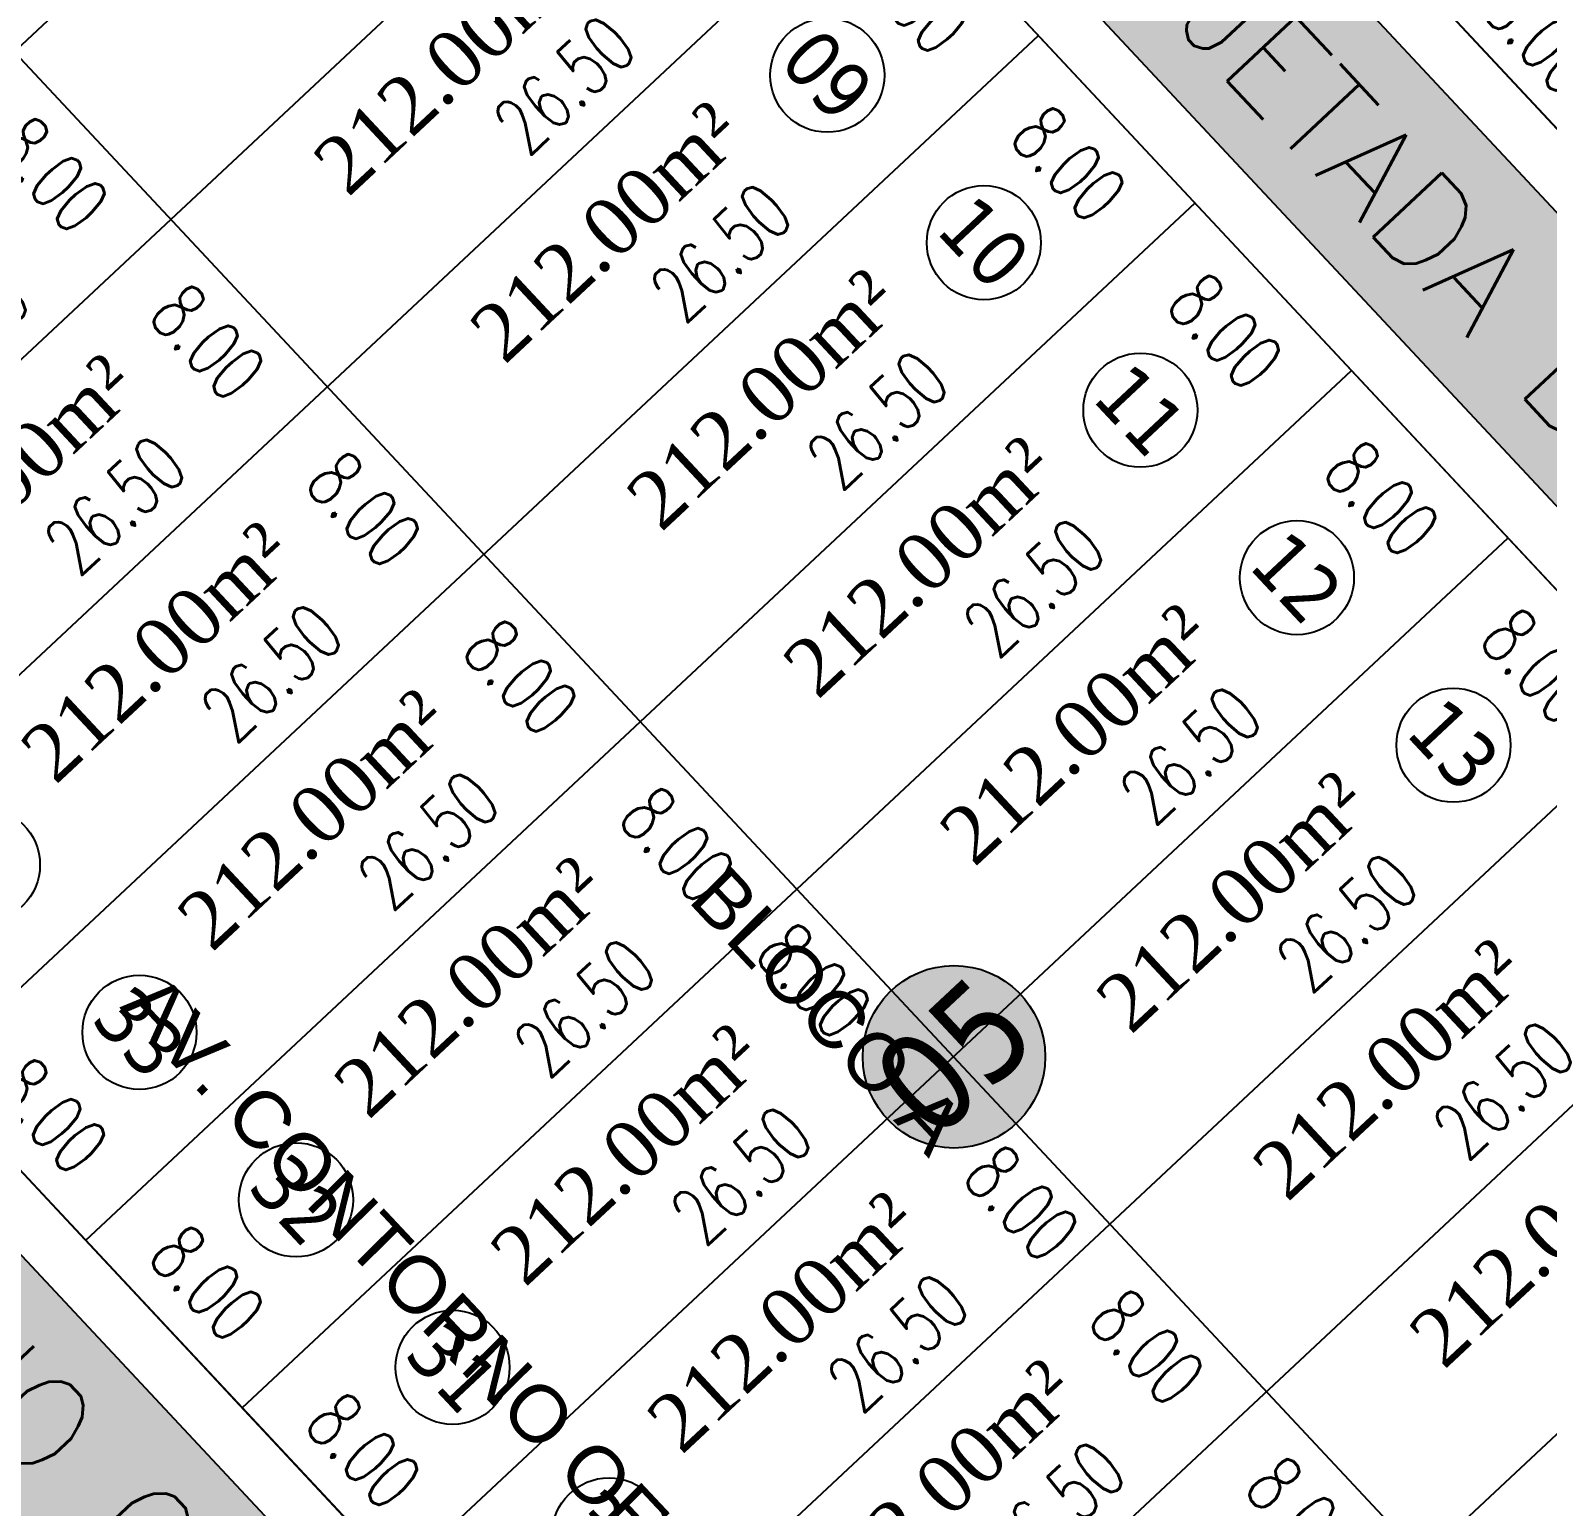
# Model space of a CAD drawing. Header units: metres. Extents: x 437145 to 437701, y 9614495 to 9615043.
# Drawn here: x 437272.8 to 437325.8, y 9614640.9 to 9614692.4 of the extents above; entities that cross this region are included whole.
import ezdxf

# ---------------------------------------------------------------- set-up
doc = ezdxf.new("R2010")
doc.units = ezdxf.units.M
doc.header["$PDMODE"] = 35
doc.header["$PDSIZE"] = 0.1
for name, color, linetype in [('ADUTORA', 90, 'Continuous'), ('Auxiliar', 7, 'Continuous'), ('COTAS', 10, 'Continuous'), ('Layer3', 1, 'Continuous'), ('M_FIO', 32, 'Continuous'), ('ÁREA', 7, 'Continuous')]:
    doc.layers.add(name, color=color, linetype=linetype)
doc.layers.add('Borda da Terraplenagem', color=7, linetype='Continuous', lineweight=13)
doc.styles.add('ARIAL', font='arial.ttf')
doc.styles.add('COTAS', font='romans.shx', dxfattribs={"width": 0.7})
doc.styles.add('symplex', font='simplex.shx', dxfattribs={"bigfont": 'bigfont.shx'})
doc.styles.add('tahoma', font='tahoma.ttf')
doc.styles.add('ÁREA', font='times.ttf', dxfattribs={"height": 2})
doc.dimstyles.new('C-75', dxfattribs={"dimtxt": 2, "dimasz": 0.2, "dimexe": 0, "dimexo": 0, "dimgap": 1, "dimtad": 0, "dimzin": 4, "dimdsep": 46, "dimtxsty": 'COTAS', "dimblk1": 'BOL-COT', "dimblk2": 'BOL-COT', "dimsah": 1, "dimcen": 0.1, "dimse1": 1, "dimse2": 1, "dimsd1": 1, "dimsd2": 1, "dimclrd": 8, "dimclre": 256, "dimaunit": 1, "dimadec": 3, "dimazin": 0, "dimtfac": 0.5, "dimtix": 1, "dimtmove": 0, "dimatfit": 3, "dimldrblk": 'BOL-COT', "dimfxl": 1, "dimtolj": 1, "dimtzin": 0, "dimarcsym": 0})

# ---------------------------------------------------------------- blocks, each defined once
blk = doc.blocks.new('*D118')
at = {"layer": 'Defpoints', "color": 0, "transparency": 16777216}
for p in [(2469.773511958647, 1127.704367693844), (2461.773579072696, 1125.543953392985), (2469.773579069146, 1125.544201931315)]:
    blk.add_point(p, dxfattribs=at)
at = {"layer": 'Layer3', "transparency": 16777216, "insert": (2465.773511960423, 1127.70424342468), "char_height": 2, "attachment_point": 5, "rotation": 0.0017800246711557725, "style": 'COTAS'}
blk.add_mtext('\\A1;8.00', dxfattribs=at)
blk = doc.blocks.new('BOL-COT')
at = {"layer": 'COTAS'}
for p, q in [((0, -2.999999999999971), (0, 3.000000000000028)), ((-1.999999999999943, 8.53e-14), (2, 8.53e-14))]:
    blk.add_line(p, q, dxfattribs=at)
blk.add_circle((0, 0), 0.4, dxfattribs=at)
blk = doc.blocks.new('*D123')
at = {"layer": 'Defpoints', "color": 0, "transparency": 16777216}
for p in [(2435.565070384207, 1101.551838253025), (2435.565354809247, 1093.551838258613), (2437.357519111214, 1093.551901975663)]:
    blk.add_point(p, dxfattribs=at)
at = {"layer": 'Layer3', "transparency": 16777216, "insert": (2437.357376898693, 1097.55190197287), "char_height": 2, "attachment_point": 5, "rotation": 270.00203704430646, "style": 'COTAS'}
blk.add_mtext('\\A1;8.00', dxfattribs=at)
blk = doc.blocks.new('*D124')
at = {"layer": 'Defpoints', "color": 0, "transparency": 16777216}
for p in [(2435.565354808955, 1093.551838195282), (2435.565639235044, 1085.551838204595), (2437.357803534681, 1085.55190192188)]:
    blk.add_point(p, dxfattribs=at)
at = {"layer": 'Layer3', "transparency": 16777216, "insert": (2437.357661321637, 1089.551901917225), "char_height": 2, "attachment_point": 5, "rotation": 270.00203705181127, "style": 'COTAS'}
blk.add_mtext('\\A1;8.00', dxfattribs=at)
blk = doc.blocks.new('*D125')
at = {"layer": 'Defpoints', "color": 0, "transparency": 16777216}
for p in [(2435.565639237082, 1085.551838266063), (2435.565923662123, 1077.551838267925), (2437.358087959781, 1077.551901984976)]:
    blk.add_point(p, dxfattribs=at)
at = {"layer": 'Layer3', "transparency": 16777216, "insert": (2437.35794574726, 1081.551901984044), "char_height": 2, "attachment_point": 5, "rotation": 270.00203704430544, "style": 'COTAS'}
blk.add_mtext('\\A1;8.00', dxfattribs=at)
blk = doc.blocks.new('*D136')
at = {"layer": 'Defpoints', "color": 0, "transparency": 16777216}
for p in [(2488.274148010789, 1109.544895444396), (2485.994713120652, 1101.544814398859), (2488.274432435714, 1101.544895449984)]:
    blk.add_point(p, dxfattribs=at)
at = {"layer": 'Layer3', "transparency": 16777216, "insert": (2485.99457090819, 1105.544814396066), "char_height": 2, "attachment_point": 5, "rotation": 270.0020370434727, "style": 'COTAS'}
blk.add_mtext('\\A1;8.00', dxfattribs=at)
blk = doc.blocks.new('*D137')
at = {"layer": 'Defpoints', "color": 0, "transparency": 16777216}
for p in [(2488.274432436529, 1101.54489539038), (2485.994997550059, 1093.544814342433), (2488.274716863374, 1093.544895394105)]:
    blk.add_point(p, dxfattribs=at)
at = {"layer": 'Layer3', "transparency": 16777216, "insert": (2485.994855336636, 1097.544814340571), "char_height": 2, "attachment_point": 5, "rotation": 270.0020370572293, "style": 'COTAS'}
blk.add_mtext('\\A1;8.00', dxfattribs=at)
blk = doc.blocks.new('*D138')
at = {"layer": 'Defpoints', "color": 0, "transparency": 16777216}
for p in [(2488.274716864189, 1093.5448953345), (2485.995281981037, 1085.544814286852), (2488.275001289987, 1085.544895338225)]:
    blk.add_point(p, dxfattribs=at)
at = {"layer": 'Layer3', "transparency": 16777216, "insert": (2485.995139768138, 1089.54481428499), "char_height": 2, "attachment_point": 5, "rotation": 270.00203704972546, "style": 'COTAS'}
blk.add_mtext('\\A1;8.00', dxfattribs=at)
blk = doc.blocks.new('*D139')
at = {"layer": 'Defpoints', "color": 0, "transparency": 16777216}
for p in [(2488.275001285797, 1085.544895520765), (2485.995566404449, 1077.544814473084), (2488.275285711711, 1077.54489552449)]:
    blk.add_point(p, dxfattribs=at)
at = {"layer": 'Layer3', "transparency": 16777216, "insert": (2485.995424191491, 1081.544814471221), "char_height": 2, "attachment_point": 5, "rotation": 270.00203705055924, "style": 'COTAS'}
blk.add_mtext('\\A1;8.00', dxfattribs=at)
blk = doc.blocks.new('*D140')
at = {"layer": 'Defpoints', "color": 0, "transparency": 16777216}
for p in [(2488.275285712526, 1077.544895464885), (2485.995850826696, 1069.544814420897), (2488.275570138556, 1069.544895472336)]:
    blk.add_point(p, dxfattribs=at)
at = {"layer": 'Layer3', "transparency": 16777216, "insert": (2485.995708613681, 1073.544814417171), "char_height": 2, "attachment_point": 5, "rotation": 270.00203705139387, "style": 'COTAS'}
blk.add_mtext('\\A1;8.00', dxfattribs=at)
blk = doc.blocks.new('*D155')
at = {"layer": 'Defpoints', "color": 0, "transparency": 16777216}
for p in [(2457.2650858699, 1061.520091649476), (2457.265370295756, 1053.520091656926), (2459.795992575493, 1053.520181628727)]:
    blk.add_point(p, dxfattribs=at)
at = {"layer": 'Layer3', "transparency": 16777216, "insert": (2459.795850362565, 1057.520181625003), "char_height": 2, "attachment_point": 5, "rotation": 270.00203705014326, "style": 'COTAS'}
blk.add_mtext('\\A1;8.00', dxfattribs=at)
blk = doc.blocks.new('*D156')
at = {"layer": 'Defpoints', "color": 0, "transparency": 16777216}
for p in [(2457.264801442763, 1069.520091640163), (2457.265085869667, 1061.520091647613), (2459.795708147192, 1061.520181619745)]:
    blk.add_point(p, dxfattribs=at)
at = {"layer": 'Layer3', "transparency": 16777216, "insert": (2459.79556593374, 1065.52018161602), "char_height": 2, "attachment_point": 5, "rotation": 270.00203705764716, "style": 'COTAS'}
blk.add_mtext('\\A1;8.00', dxfattribs=at)
blk = doc.blocks.new('*D157')
at = {"layer": 'Defpoints', "color": 0, "transparency": 16777216}
for p in [(2457.50215447778, 1076.180165959853), (2457.5024389048, 1068.180165967304), (2460.033061178716, 1068.180255939473)]:
    blk.add_point(p, dxfattribs=at)
at = {"layer": 'Layer3', "transparency": 16777216, "insert": (2460.032918965206, 1072.180255935747), "char_height": 2, "attachment_point": 5, "rotation": 270.0020370584808, "style": 'COTAS'}
blk.add_mtext('\\A1;8.00', dxfattribs=at)
blk = doc.blocks.new('*D158')
at = {"layer": 'Defpoints', "color": 0, "transparency": 16777216}
for p in [(2457.50741228289, 1086.789165295991), (2457.507696709037, 1078.789165303442), (2460.038318987727, 1078.789255275335)]:
    blk.add_point(p, dxfattribs=at)
at = {"layer": 'Layer3', "transparency": 16777216, "insert": (2460.038176774654, 1082.78925527161), "char_height": 2, "attachment_point": 5, "rotation": 270.00203705222765, "style": 'COTAS'}
blk.add_mtext('\\A1;8.00', dxfattribs=at)
blk = doc.blocks.new('*D159')
at = {"layer": 'Defpoints', "color": 0, "transparency": 16777216}
for p in [(2457.263948165019, 1093.520091625261), (2457.264232591982, 1085.520091630849), (2459.794854869856, 1085.520181603)]:
    blk.add_point(p, dxfattribs=at)
at = {"layer": 'Layer3', "transparency": 16777216, "insert": (2459.794712656376, 1089.520181600205), "char_height": 2, "attachment_point": 5, "rotation": 270.0020370580636, "style": 'COTAS'}
blk.add_mtext('\\A1;8.00', dxfattribs=at)
blk = doc.blocks.new('*D160')
at = {"layer": 'Defpoints', "color": 0, "transparency": 16777216}
for p in [(2457.263663739862, 1101.520091619673), (2457.263948165951, 1093.520091625261), (2459.794570443477, 1093.520181597136)]:
    blk.add_point(p, dxfattribs=at)
at = {"layer": 'Layer3', "transparency": 16777216, "insert": (2459.794428230433, 1097.520181594342), "char_height": 2, "attachment_point": 5, "rotation": 270.0020370518103, "style": 'COTAS'}
blk.add_mtext('\\A1;8.00', dxfattribs=at)
blk = doc.blocks.new('*D161')
at = {"layer": 'Defpoints', "color": 0, "transparency": 16777216}
for p in [(2457.263379314123, 1109.520091614086), (2457.263663740096, 1101.520091623399), (2459.794286017039, 1101.520181595236)]:
    blk.add_point(p, dxfattribs=at)
at = {"layer": 'Layer3', "transparency": 16777216, "insert": (2459.794143804052, 1105.520181590581), "char_height": 2, "attachment_point": 5, "rotation": 270.0020370509775, "style": 'COTAS'}
blk.add_mtext('\\A1;8.00', dxfattribs=at)
blk = doc.blocks.new('*D162')
at = {"layer": 'Defpoints', "color": 0, "transparency": 16777216}
for p in [(2457.263094887103, 1117.520091606635), (2457.263379314124, 1109.520091614085), (2459.794001596306, 1109.520181586255)]:
    blk.add_point(p, dxfattribs=at)
at = {"layer": 'Layer3', "transparency": 16777216, "insert": (2459.793859382795, 1113.520181582529), "char_height": 2, "attachment_point": 5, "rotation": 270.0020370584808, "style": 'COTAS'}
blk.add_mtext('\\A1;8.00', dxfattribs=at)
blk = doc.blocks.new('*D163')
at = {"layer": 'Defpoints', "color": 0, "transparency": 16777216}
for p in [(2457.262810460199, 1125.520091599184), (2457.263094886171, 1117.520091606635), (2459.793717161252, 1117.520181578472)]:
    blk.add_point(p, dxfattribs=at)
at = {"layer": 'Layer3', "transparency": 16777216, "insert": (2459.793574948266, 1121.520181574747), "char_height": 2, "attachment_point": 5, "rotation": 270.00203705097704, "style": 'COTAS'}
blk.add_mtext('\\A1;8.00', dxfattribs=at)
blk = doc.blocks.new('*D175')
at = {"layer": 'Defpoints', "color": 0, "transparency": 16777216}
for p in [(2488.273790833058, 1119.59109902415), (2461.773863480916, 1117.543953398573), (2488.273863582256, 1117.54489555988)]:
    blk.add_point(p, dxfattribs=at)
at = {"layer": 'Layer3', "transparency": 16777216, "insert": (2475.023790782388, 1119.590627943497), "char_height": 2, "attachment_point": 5, "rotation": 0.002037051557261449, "style": 'COTAS'}
blk.add_mtext('\\A1;26.50', dxfattribs=at)
blk = doc.blocks.new('*D176')
at = {"layer": 'Defpoints', "color": 0, "transparency": 16777216}
for p in [(2466.811575757064, 1119.59033596735), (2440.31164840489, 1117.543190347362), (2466.811648506404, 1117.544132510531)]:
    blk.add_point(p, dxfattribs=at)
at = {"layer": 'Layer3', "transparency": 16777216, "insert": (2453.561575706306, 1119.589864885765), "char_height": 2, "attachment_point": 5, "rotation": 0.002037055584484391, "style": 'COTAS'}
blk.add_mtext('\\A1;26.50', dxfattribs=at)
blk = doc.blocks.new('*D177')
at = {"layer": 'Defpoints', "color": 0, "transparency": 16777216}
for p in [(2488.274075270148, 1111.591099031601), (2461.77414791789, 1109.543953400436), (2488.274148019346, 1109.544895561743)]:
    blk.add_point(p, dxfattribs=at)
at = {"layer": 'Layer3', "transparency": 16777216, "insert": (2475.024075219421, 1111.590627950947), "char_height": 2, "attachment_point": 5, "rotation": 0.00203705155724999, "style": 'COTAS'}
blk.add_mtext('\\A1;26.50', dxfattribs=at)
blk = doc.blocks.new('*D178')
at = {"layer": 'Defpoints', "color": 0, "transparency": 16777216}
for p in [(2466.811860194095, 1111.590335961762), (2440.311932842038, 1109.543190349224), (2466.811932943436, 1109.544132512394)]:
    blk.add_point(p, dxfattribs=at)
at = {"layer": 'Layer3', "transparency": 16777216, "insert": (2453.561860143397, 1111.589864880177), "char_height": 2, "attachment_point": 5, "rotation": 0.00203705558449585, "style": 'COTAS'}
blk.add_mtext('\\A1;26.50', dxfattribs=at)
blk = doc.blocks.new('*D179')
at = {"layer": 'Defpoints', "color": 0, "transparency": 16777216}
for p in [(2488.274359648535, 1103.591098968271), (2461.774432297179, 1101.543953350144), (2488.274432397588, 1101.544895509589)]:
    blk.add_point(p, dxfattribs=at)
at = {"layer": 'Layer3', "transparency": 16777216, "insert": (2475.024359598331, 1103.590627888549), "char_height": 2, "attachment_point": 5, "rotation": 0.0020370475300958034, "style": 'COTAS'}
blk.add_mtext('\\A1;26.50', dxfattribs=at)
blk = doc.blocks.new('*D180')
at = {"layer": 'Defpoints', "color": 0, "transparency": 16777216}
for p in [(2466.812144572454, 1103.590335907745), (2440.312217220455, 1101.54319029707), (2466.812217321795, 1101.544132460239)]:
    blk.add_point(p, dxfattribs=at)
at = {"layer": 'Layer3', "transparency": 16777216, "insert": (2453.562144521785, 1103.589864826161), "char_height": 2, "attachment_point": 5, "rotation": 0.00203705558449585, "style": 'COTAS'}
blk.add_mtext('\\A1;26.50', dxfattribs=at)
blk = doc.blocks.new('*D181')
at = {"layer": 'Defpoints', "color": 0, "transparency": 16777216}
for p in [(2488.27464403042, 1095.591099031601), (2461.774716677634, 1093.543953413475), (2488.274716779904, 1093.544895578507)]:
    blk.add_point(p, dxfattribs=at)
at = {"layer": 'Layer3', "transparency": 16777216, "insert": (2475.024643979285, 1095.590627949085), "char_height": 2, "attachment_point": 5, "rotation": 0.002037059611661496, "style": 'COTAS'}
blk.add_mtext('\\A1;26.50', dxfattribs=at)
blk = doc.blocks.new('*D182')
at = {"layer": 'Defpoints', "color": 0, "transparency": 16777216}
for p in [(2466.812428953839, 1095.590335984114), (2440.312501601666, 1093.543190362263), (2466.81250170318, 1093.544132525432)]:
    blk.add_point(p, dxfattribs=at)
at = {"layer": 'Layer3', "transparency": 16777216, "insert": (2453.562428903082, 1095.589864902529), "char_height": 2, "attachment_point": 5, "rotation": 0.002037055584484391, "style": 'COTAS'}
blk.add_mtext('\\A1;26.50', dxfattribs=at)
blk = doc.blocks.new('*D183')
at = {"layer": 'Defpoints', "color": 0, "transparency": 16777216}
for p in [(2488.274928536657, 1087.591099044639), (2461.775001184631, 1085.543953420925), (2488.275001285854, 1085.544895582232)]:
    blk.add_point(p, dxfattribs=at)
at = {"layer": 'Layer3', "transparency": 16777216, "insert": (2475.024928486046, 1087.590627963986), "char_height": 2, "attachment_point": 5, "rotation": 0.002037051557278638, "style": 'COTAS'}
blk.add_mtext('\\A1;26.50', dxfattribs=at)
blk = doc.blocks.new('*D184')
at = {"layer": 'Defpoints', "color": 0, "transparency": 16777216}
for p in [(2466.812713459646, 1087.590335989702), (2440.312786107791, 1085.543190367851), (2466.81278620913, 1085.544132532883)]:
    blk.add_point(p, dxfattribs=at)
at = {"layer": 'Layer3', "transparency": 16777216, "insert": (2453.562713408976, 1087.589864907186), "char_height": 2, "attachment_point": 5, "rotation": 0.00203705961173598, "style": 'COTAS'}
blk.add_mtext('\\A1;26.50', dxfattribs=at)
blk = doc.blocks.new('*D185')
at = {"layer": 'Defpoints', "color": 0, "transparency": 16777216}
for p in [(2488.275212788298, 1079.591099053952), (2461.775285437028, 1077.543953422788), (2488.275285537496, 1077.544895584095)]:
    blk.add_point(p, dxfattribs=at)
at = {"layer": 'Layer3', "transparency": 16777216, "insert": (2475.025212738064, 1079.590627973299), "char_height": 2, "attachment_point": 5, "rotation": 0.002037051557324474, "style": 'COTAS'}
blk.add_mtext('\\A1;26.50', dxfattribs=at)
blk = doc.blocks.new('*D186')
at = {"layer": 'Defpoints', "color": 0, "transparency": 16777216}
for p in [(2466.812997712015, 1079.590336004603), (2440.313070360362, 1077.543190369713), (2466.813070461643, 1077.544132536608)]:
    blk.add_point(p, dxfattribs=at)
at = {"layer": 'Layer3', "transparency": 16777216, "insert": (2453.562997661374, 1079.589864921156), "char_height": 2, "attachment_point": 5, "rotation": 0.0020370636389703814, "style": 'COTAS'}
blk.add_mtext('\\A1;26.50', dxfattribs=at)
blk = doc.blocks.new('*D187')
at = {"layer": 'Defpoints', "color": 0, "transparency": 16777216}
for p in [(2488.275497168779, 1071.591099055815), (2461.775569816551, 1069.543953433964), (2488.275569917832, 1069.544895593408)]:
    blk.add_point(p, dxfattribs=at)
at = {"layer": 'Layer3', "transparency": 16777216, "insert": (2475.025497118139, 1071.590627976093), "char_height": 2, "attachment_point": 5, "rotation": 0.0020370475300327774, "style": 'COTAS'}
blk.add_mtext('\\A1;26.50', dxfattribs=at)
blk = doc.blocks.new('*D188')
at = {"layer": 'Defpoints', "color": 0, "transparency": 16777216}
for p in [(2466.81328209313, 1071.59033600274), (2440.313354740757, 1069.543190384614), (2466.813354842039, 1069.544132542196)]:
    blk.add_point(p, dxfattribs=at)
at = {"layer": 'Layer3', "transparency": 16777216, "insert": (2453.56328204249, 1071.58986492395), "char_height": 2, "attachment_point": 5, "rotation": 0.002037043502798377, "style": 'COTAS'}
blk.add_mtext('\\A1;26.50', dxfattribs=at)
blk = doc.blocks.new('*D189')
at = {"layer": 'Defpoints', "color": 0, "transparency": 16777216}
for p in [(2488.275781813931, 1063.591099061403), (2461.775854462549, 1061.543953437689), (2488.275854562841, 1061.544895595271)]:
    blk.add_point(p, dxfattribs=at)
at = {"layer": 'Layer3', "transparency": 16777216, "insert": (2475.025781763785, 1063.590627982612), "char_height": 2, "attachment_point": 5, "rotation": 0.002037043502878591, "style": 'COTAS'}
blk.add_mtext('\\A1;26.50', dxfattribs=at)
blk = doc.blocks.new('*D190')
at = {"layer": 'Defpoints', "color": 0, "transparency": 16777216}
for p in [(2466.813566737994, 1063.590335999015), (2440.313639385591, 1061.54319038834), (2466.813639487047, 1061.544132547784)]:
    blk.add_point(p, dxfattribs=at)
at = {"layer": 'Layer3', "transparency": 16777216, "insert": (2453.563566687267, 1063.589864919293), "char_height": 2, "attachment_point": 5, "rotation": 0.002037047530021319, "style": 'COTAS'}
blk.add_mtext('\\A1;26.50', dxfattribs=at)
blk = doc.blocks.new('*D191')
at = {"layer": 'Defpoints', "color": 0, "transparency": 16777216}
for p in [(2488.276066239414, 1055.591099057678), (2461.776138887473, 1053.543953443277), (2488.276138988755, 1053.544895606446)]:
    blk.add_point(p, dxfattribs=at)
at = {"layer": 'Layer3', "transparency": 16777216, "insert": (2475.026066188773, 1055.590627976093), "char_height": 2, "attachment_point": 5, "rotation": 0.002037055584507309, "style": 'COTAS'}
blk.add_mtext('\\A1;26.50', dxfattribs=at)
blk = doc.blocks.new('*D192')
at = {"layer": 'Defpoints', "color": 0, "transparency": 16777216}
for p in [(2466.813851163823, 1055.590336012054), (2440.313923811622, 1053.543190392065), (2466.81392391302, 1053.544132553372)]:
    blk.add_point(p, dxfattribs=at)
at = {"layer": 'Layer3', "transparency": 16777216, "insert": (2453.563851113124, 1055.5898649314), "char_height": 2, "attachment_point": 5, "rotation": 0.002037051557261449, "style": 'COTAS'}
blk.add_mtext('\\A1;26.50', dxfattribs=at)
blk = doc.blocks.new('*D193')
at = {"layer": 'Defpoints', "color": 0, "transparency": 16777216}
for p in [(2488.276350666403, 1047.591099078167), (2461.776423314494, 1045.54395345259), (2488.276423415601, 1045.544895613897)]:
    blk.add_point(p, dxfattribs=at)
at = {"layer": 'Layer3', "transparency": 16777216, "insert": (2475.02635061585, 1047.590627997514), "char_height": 2, "attachment_point": 5, "rotation": 0.002037051557278638, "style": 'COTAS'}
blk.add_mtext('\\A1;26.50', dxfattribs=at)
blk = doc.blocks.new('*D296')
at = {"layer": 'Defpoints', "color": 0, "transparency": 16777216}
for p in [(2499.274716849462, 1093.545286661345), (2499.275001275435, 1085.545286668795), (2501.067165572453, 1085.545350386055)]:
    blk.add_point(p, dxfattribs=at)
at = {"layer": 'Layer3', "transparency": 16777216, "insert": (2501.067023359467, 1089.545350382329), "char_height": 2, "attachment_point": 5, "rotation": 270.00203705097704, "style": 'COTAS'}
blk.add_mtext('\\A1;8.00', dxfattribs=at)
blk = doc.blocks.new('*D298')
at = {"layer": 'Defpoints', "color": 0, "transparency": 16777216}
for p in [(2524.274211155511, 1087.581358766514), (2524.275001259429, 1085.546175500709), (2499.275001589, 1085.536469938564)]:
    blk.add_point(p, dxfattribs=at)
at = {"layer": 'Layer3', "transparency": 16777216, "insert": (2511.774211320297, 1087.576505985442), "char_height": 2, "attachment_point": 5, "rotation": 0.022243509123056594, "style": 'COTAS'}
blk.add_mtext('\\A1;25.00', dxfattribs=at)
blk = doc.blocks.new('atutu')
h = blk.add_hatch(color=252)
h.dxf.hatch_style = 1
h.paths.add_polyline_path([(2863.27140678136, 1159.558238957408), (2832.441365581961, 1159.557143029156), (2829.269912204845, 1162.728995614085), (2829.271411739139, 1186.557193566445), (2822.271411752119, 1186.556761926371), (2822.269912194019, 1162.728213547128), (2819.09828051572, 1159.556668717745), (2712.443942977023, 1159.552877426478), (2709.272258869338, 1162.724336050782), (2709.271411981923, 1186.548470260906), (2702.271411822259, 1186.552842710498), (2702.272258873936, 1162.724087221879), (2699.100800246664, 1159.552403111342), (2531.943943363696, 1159.546461113128), (2528.772258974577, 1162.717918372113), (2528.771411935881, 1186.546327062282), (2521.771411945776, 1186.546083545643), (2521.772258983716, 1162.717701955098), (2518.600845955045, 1159.545986803579), (2436.443943144952, 1159.54306633431), (2433.2734401203, 1162.71334396522), (2433.272602327134, 1186.281645370978), (2426.272602420324, 1186.281645370978), (2426.281634772279, 928.7582939084205), (2433.281757170125, 928.7429307180973), (2433.279530455964, 991.3835418525669), (2436.438828028122, 994.5430630039009), (2521.436665092793, 994.5460849482151), (2521.436663749652, 994.5460745378914), (2524.218322191311, 994.5462978762192), (2531.21832219556, 994.5462978762192), (2534.779809492489, 994.5465489349843), (2534.768827719056, 994.5465589541527), (2792.106664956047, 994.5557081423284), (2795.278350587318, 991.384248027909), (2795.280577226275, 928.7558006759319), (2802.280577230408, 928.7558006759319), (2802.278350192495, 991.3954800054016), (2805.438827599015, 994.5561821426782), (2853.117648044625, 994.5578772801491), (2856.278350169154, 991.3973998952242), (2856.280577190186, 928.7582247092904), (2863.271366820345, 928.7582182477745)])
h.paths.add_polyline_path([(2612.272733265674, 1149.377741661254), (2612.277876275673, 1004.720887549552), (2609.106416146004, 1001.549201898608), (2561.449562127493, 1001.547507541585), (2558.277876297152, 1004.718967855308), (2558.272733288899, 1149.375821790058), (2561.444193402853, 1152.547507431689), (2609.101047624275, 1152.549201786849)], flags=16)
h.paths.add_polyline_path([(2619.272733261599, 1149.377990736025), (2622.444193176891, 1152.549676178354), (2670.101047609316, 1152.551370531651), (2673.272733240237, 1149.379910415369), (2673.277876248957, 1004.723056471306), (2670.106415938784, 1001.551370641547), (2622.449562099786, 1001.549676290113), (2619.277876271133, 1004.721136598247)], flags=16)
h.paths.add_polyline_path([(2551.272733292741, 1149.375572922039), (2551.277876301635, 1004.71871880475), (2548.106416166318, 1001.54703315008), (2500.449561969459, 1001.545338791195), (2497.277876336617, 1004.716798911202), (2497.27273331678, 1149.373653047118), (2500.444193430443, 1152.545338683161), (2548.101047658676, 1152.547033038321)], flags=16)
h.paths.add_polyline_path([(2680.272733235522, 1149.38015928525), (2683.444193349302, 1152.551844926882), (2731.101047563856, 1152.553539282042), (2734.272733212822, 1149.382079150859), (2734.277876221657, 1004.725225419137), (2731.106415716897, 1001.553539395663), (2683.449562278367, 1001.551845034915), (2680.27787624494, 1004.723305547941)], flags=16)
h.paths.add_polyline_path([(2490.272733319516, 1149.373404180962), (2490.27787634011, 1004.716550035733), (2487.106416225748, 1001.544864403415), (2436.452177504509, 1001.543063480738), (2433.279056522612, 1004.715958876866), (2433.27391435121, 1149.372558730054), (2436.44419347503, 1152.54306327771), (2487.101047690341, 1152.544864293519)], flags=16)
h.paths.add_polyline_path([(2741.272733208806, 1149.382328035641), (2744.444193322643, 1152.554013671684), (2792.101047538128, 1152.555708026844), (2795.272733186803, 1149.384247895661), (2795.277876196395, 1004.727393774647), (2792.106416082732, 1001.555708140466), (2744.449562452292, 1001.55401378158), (2741.277876218456, 1004.725474493909)], flags=16)
h.paths.add_polyline_path([(2802.272733183892, 1149.384496780443), (2805.444193296857, 1152.556182418349), (2853.101047503611, 1152.557876775372), (2856.272733159736, 1149.386416634875), (2856.277876169678, 1004.729562517586), (2853.106416056015, 1001.557876883405), (2805.449561822776, 1001.556182530108), (2802.277876191855, 1004.727642640802)], flags=16)
at = {"layer": 'Layer3'}
h = blk.add_hatch(color=101, dxfattribs=at)
h.dxf.hatch_style = 1
h.set_gradient(color1=(131, 236, 156), color2=(83, 228, 117), one_color=1, tint=0.6100000143051147)
h.paths.add_polyline_path([(2464.101695373387, 1075.343589339736, 1), (2459.473493735097, 1079.713828426185, 1)])
at = {"layer": 'Layer3', "color": 0}
for points in [[(2461.777916551184, 1003.543953484255), (2461.772690225533, 1150.543953376222)], [(2435.272761456867, 1148.543011214915), (2435.2778447408, 1005.543011334124)], [(2488.272761431314, 1148.544895539391), (2488.277845544474, 1005.544895643699)], [(2499.272761424271, 1148.545286624092), (2499.277845537779, 1005.545286730263)], [(2435.273578990042, 1125.543011231679), (2488.273579156283, 1125.544895556155)], [(2435.273863380507, 1117.543011233541), (2488.273863583187, 1117.54489555988)], [(2435.274147806306, 1109.543011240992), (2488.27414800817, 1109.544895561743)], [(2435.274432232394, 1101.543011252168), (2488.2744324342, 1101.544895572919)], [(2435.274716658251, 1093.54301125403), (2488.274716860115, 1093.544895576644)], [(2435.275001083408, 1085.543011259618), (2488.275001285854, 1085.544895582232)], [(2435.275285510312, 1077.543011265206), (2488.275285711885, 1077.54489558782)], [(2435.275569935237, 1069.543011272657), (2488.275570137974, 1069.544895593408)], [(2435.275854361093, 1061.543011276382), (2488.275854562841, 1061.54489559527)], [(2435.276138788055, 1053.543011285696), (2488.276138989803, 1053.544895608309)]]:
    blk.add_lwpolyline(points, dxfattribs=at)
for centre, radius in [((2441.604255841545, 1105.563829675648), 1.990958139869911), ((2481.94432293271, 1105.565263936627), 1.990958139869911), ((2441.60454022293, 1097.563829748291), 1.990958139869911), ((2481.944607314154, 1097.565264001819), 1.990958139869911), ((2441.604824729055, 1089.563829755741), 1.990958139869911), ((2481.944891821151, 1089.565264011133), 1.990958139869911), ((2441.605108981626, 1081.563829759467), 1.990958139869911), ((2481.945176072791, 1081.565264016721), 1.990958139869911), ((2461.787594552408, 1077.528688438567), 3.182736247992434), ((2441.605393360916, 1073.563829765055), 1.990958139869911), ((2481.945460453129, 1073.565264020446), 1.990958139869911)]:
    blk.add_circle(centre, radius, dxfattribs=at)
at = {"layer": 'M_FIO'}
for points in [[(2433.273913008068, 1149.37254831973), (2433.27905517947, 1004.715948466542)], [(2433.273913009174, 1149.37254831973), (2433.279055180576, 1004.715948466542)], [(2490.272731976375, 1149.373393770638), (2490.277874996968, 1004.716539625409)], [(2490.27273197748, 1149.373393770638), (2490.277874998074, 1004.716539625409)], [(2497.272731973639, 1149.373642636794), (2497.277874993475, 1004.716788502741)], [(2497.272731974744, 1149.373642636794), (2497.277874994581, 1004.716788502741)]]:
    blk.add_lwpolyline(points, dxfattribs=at)
at = {"layer": 'ADUTORA', "color": 7, "style": 'symplex'}
for s, p in [('AV. CONTORNO OESTE', (2428.141617552168, 1120.794686884019)), ('RUA PROJETADA B', (2491.987579378149, 1118.543453418049))]:
    blk.add_text(s, height=3.284297485517897, rotation=270.0256716937466, dxfattribs=at).set_placement(p)
at = {"layer": 'Layer3', "color": 5, "char_height": 1.999999999999999, "attachment_point": 5, "rotation": 270.0497252510426, "style": 'tahoma'}
for s, insert in [('\\A1;09', (2481.944322932827, 1105.565263940352)), ('\\A1;33', (2441.604540223163, 1097.563829750153)), ('\\A1;10', (2481.944607314154, 1097.565264005545)), ('\\A1;32', (2441.604824729287, 1089.563829755741)), ('\\A1;11', (2481.944891821326, 1089.565264011133)), ('\\A1;31', (2441.60510898186, 1081.563829761329)), ('\\A1;12', (2481.945176072791, 1081.565264020446)), ('\\A1;30', (2441.605393361091, 1073.56382976878)), ('\\A1;13', (2481.945460453246, 1073.565264024171))]:
    blk.add_mtext(s, dxfattribs=dict(at, insert=insert))
at = {"layer": 'Layer3', "color": 1, "insert": (2461.787594553747, 1077.528708884823), "char_height": 3.499999999999999, "attachment_point": 5, "rotation": 0.0020370548664193034, "style": 'tahoma'}
blk.add_mtext('\\A1;05', dxfattribs=at)
at = {"layer": 'ÁREA', "linetype": 'Continuous', "lineweight": -2, "extrusion": (0.02623078245114181, -0.0004708427962515001, 0.9996558029437245), "style": 'ÁREA'}
for p in [(1157.562375792227, -2424.236436423749, 59.06867481599316), (1149.563669338262, -2424.380248187647, 59.07244901783001), (1141.564963012836, -2424.524059951334, 59.07622321966224), (1133.566256620782, -2424.667871843141, 59.07999742496695), (1125.567550242147, -2424.811683652303, 59.08377162802174), (1117.568843841289, -2424.955495468849, 59.08754583114388), (1109.570137453335, -2425.099307277768, 59.09132003428418)]:
    blk.add_text('212.00m²', height=1.999999999999999, rotation=270.9999999484056, dxfattribs=at).set_placement(p)
at = {"layer": 'ÁREA', "linetype": 'Continuous', "lineweight": -2, "extrusion": (0.0262307824511418, -0.0004708427962515, 0.9996558029437244), "style": 'ÁREA'}
for p in [(1157.94832364511, -2445.687794997357, 59.63164515136058), (1149.949617196766, -2445.831606763078, 59.63541935313156), (1141.95091087502, -2445.975418524195, 59.63919355491729), (1133.952204494262, -2446.119230422611, 59.64296776034172), (1125.953498100638, -2446.263042227037, 59.64674196324859), (1117.954791703523, -2446.406854044504, 59.65051616648039), (1109.956085323085, -2446.550665857016, 59.6542903695658), (1101.957378927703, -2446.694477667236, 59.65806457259014)]:
    blk.add_text('212.00m²', height=1.999999999999999, rotation=270.9999999484056, dxfattribs=at).set_placement(p)
at = {"layer": 'Layer3', "color": 0}
for p1, p2, distance, picture, middle in [((2461.773579072696, 1125.543953392986), (2469.773579069146, 1125.544201931316), 2.160165763570566, '*D118', (2465.773511960423, 1127.70424342468)), ((2457.262810460199, 1125.520091599184), (2457.263094886172, 1117.520091606635), 2.5306222766794724, '*D163', (2459.793574948266, 1121.520181574747)), ((2440.31164840489, 1117.543190347362), (2466.811648506404, 1117.544132510531), 2.0462034581122976, '*D176', (2453.561575706306, 1119.589864885765)), ((2461.773863480916, 1117.543953398573), (2488.273863582255, 1117.54489555988), 2.0462034655633285, '*D175', (2475.023790782388, 1119.590627943497)), ((2457.263094887103, 1117.520091606635), (2457.263379314123, 1109.520091614085), 2.5306222837821832, '*D162', (2459.793859382795, 1113.520181582529)), ((2440.311932842038, 1109.543190349224), (2466.811932943436, 1109.544132512394), 2.0462034506612627, '*D178', (2453.561860143397, 1111.589864880177)), ((2461.77414791789, 1109.543953400436), (2488.274148019346, 1109.544895561743), 2.046203471151264, '*D177', (2475.024075219421, 1111.590627950947)), ((2457.263379314123, 1109.520091614085), (2457.263663740096, 1101.520091623399), 2.5306222785425723, '*D161', (2459.794143804052, 1105.520181590581)), ((2488.274148010789, 1109.544895444396), (2488.274432435714, 1101.544895449984), -2.2797193165030762, '*D136', (2485.99457090819, 1105.544814396066)), ((2440.312217220455, 1101.54319029707), (2466.812217321795, 1101.544132460239), 2.0462034487990723, '*D180', (2453.562144521785, 1103.589864826161)), ((2461.774432297179, 1101.543953350144), (2488.274432397588, 1101.544895509589), 2.0462034599751604, '*D179', (2475.024359598331, 1103.590627888549)), ((2435.565070384206, 1101.551838253024), (2435.565354809247, 1093.551838258612), 1.7921643030998753, '*D123', (2437.357376898693, 1097.55190197287)), ((2457.263663739863, 1101.520091619673), (2457.263948165952, 1093.520091625261), 2.530622279124196, '*D160', (2459.794428230433, 1097.520181594342)), ((2488.274432436529, 1101.54489539038), (2488.274716863374, 1093.544895394105), -2.2797193147559565, '*D137', (2485.994855336636, 1097.544814340571)), ((2440.312501601666, 1093.543190362263), (2466.81250170318, 1093.544132525432), 2.0462034599753975, '*D182', (2453.562428903082, 1095.589864902529)), ((2461.774716677634, 1093.543953413474), (2488.274716779904, 1093.544895578506), 2.046203454388377, '*D181', (2475.024643979285, 1095.590627949085)), ((2435.565354808956, 1093.551838195282), (2435.565639235045, 1085.551838204596), 1.7921643007683936, '*D124', (2437.357661321637, 1089.551901917225)), ((2457.26394816502, 1093.520091625261), (2457.264232591982, 1085.520091630849), 2.530622279473451, '*D159', (2459.794712656376, 1089.520181600205)), ((2488.274716864189, 1093.5448953345), (2488.275001289987, 1085.544895338225), -2.279719310390826, '*D138', (2485.995139768138, 1089.54481428499)), ((2499.274716849463, 1093.545286661345), (2499.275001275435, 1085.545286668796), 1.792164298150867, '*D296', (2501.067023359467, 1089.545350382329)), ((2440.31278610779, 1085.543190367851), (2466.81278620913, 1085.544132532883), 2.046203458112303, '*D184', (2453.562713408976, 1087.589864907186)), ((2461.775001184631, 1085.543953420925), (2488.275001285854, 1085.544895582232), 2.0462034637002287, '*D183', (2475.024928486046, 1087.590627963986)), ((2499.275001589, 1085.536469938564), (2524.275001259428, 1085.546175500709), 2.035183419173067, '*D298', (2511.774211320297, 1087.576505985442)), ((2457.50741228289, 1086.789165295991), (2457.507696709037, 1078.789165303442), 2.530622280289259, '*D158', (2460.038176774654, 1082.78925527161)), ((2435.565639237082, 1085.551838266063), (2435.565923662123, 1077.551838267925), 1.7921642987906892, '*D125', (2437.35794574726, 1081.551901984044)), ((2488.275001285796, 1085.544895520765), (2488.27528571171, 1077.54489552449), -2.2797193087014405, '*D139', (2485.995424191491, 1081.544814471221)), ((2440.313070360362, 1077.543190369713), (2466.813070461644, 1077.544132536608), 2.0462034692881796, '*D186', (2453.562997661374, 1079.589864921156)), ((2461.775285437028, 1077.543953422788), (2488.275285537495, 1077.544895584095), 2.046203471150127, '*D185', (2475.025212738064, 1079.590627973299)), ((2488.275285712525, 1077.544895464885), (2488.275570138556, 1069.544895472336), -2.2797193133007565, '*D140', (2485.995708613681, 1073.544814417171)), ((2457.50215447778, 1076.180165959853), (2457.5024389048, 1068.180165967304), 2.530622275515331, '*D157', (2460.032918965206, 1072.180255935747)), ((2440.313354740758, 1069.543190384615), (2466.813354842039, 1069.544132542196), 2.046203461837346, '*D188', (2453.56328204249, 1071.58986492395)), ((2461.775569816551, 1069.543953433964), (2488.275569917833, 1069.544895593408), 2.0462034637002233, '*D187', (2475.025497118139, 1071.590627976093)), ((2457.264801442763, 1069.520091640163), (2457.265085869667, 1061.520091647613), 2.5306222791242052, '*D156', (2459.79556593374, 1065.52018161602)), ((2440.313639385591, 1061.54319038834), (2466.813639487047, 1061.544132547784), 2.046203452524125, '*D190', (2453.563566687267, 1063.589864919293)), ((2461.775854462548, 1061.543953437689), (2488.275854562841, 1061.54489559527), 2.046203467426191, '*D189', (2475.025781763785, 1063.590627982612)), ((2457.2650858699, 1061.520091649476), (2457.265370295756, 1053.520091656926), 2.530622281336539, '*D155', (2459.795850362565, 1057.520181625003)), ((2440.313923811622, 1053.543190392065), (2466.81392391302, 1053.544132553372), 2.0462034599751657, '*D192', (2453.563851113124, 1055.5898649314)), ((2461.776138887473, 1053.543953443277), (2488.276138988755, 1053.544895606446), 2.0462034525252717, '*D191', (2475.026066188773, 1055.590627976093)), ((2461.776423314494, 1045.54395345259), (2488.2764234156, 1045.544895613897), 2.046203465563101, '*D193', (2475.02635061585, 1047.590627997514))]:
    dim = blk.add_aligned_dim(p1=p1, p2=p2, distance=distance, dimstyle='C-75', dxfattribs=at)
    dim.commit()
    dim.dimension.update_dxf_attribs({"geometry": picture, "text_midpoint": middle})

msp = doc.modelspace()

# ---------------------------------------------------------------- linework, layer by layer
at = {"layer": 'Auxiliar', "color": 2, "linetype": 'Continuous', "lineweight": -3}
for p, q in [((437381.6057818564, 9614629.655082544), (437283.9443705077, 9614734.113623323)), ((437373.5688433972, 9614622.142850906), (437275.9091018989, 9614726.601334944)), ((437334.8551310449, 9614585.947225632), (437237.1937196962, 9614690.405766409))]:
    msp.add_line(p, q, dxfattribs=at)
at = {"layer": 'Borda da Terraplenagem', "color": 2}
msp.add_lwpolyline([(437334.8551310449, 9614585.947225632), (437337.6802910735, 9614585.852194423), (437373.4737560893, 9614619.316022588), (437373.5688433975, 9614622.142850906), (437275.9091018989, 9614726.601334944), (437273.0822735672, 9614726.696422255), (437237.2896697217, 9614693.233401302), (437237.193719696, 9614690.405766409)], close=True, dxfattribs=at)

# ---------------------------------------------------------------- block references
at = {"rotation": 43.07140519794264}
msp.add_blockref('atutu', (436242.5698856535, 9612188.321055599), dxfattribs=at)

# ---------------------------------------------------------------- texts
at = {"layer": 'ADUTORA', "color": 7, "extrusion": (0.2523981432401358, 0.1002419811213371, 0.9624171250085908), "style": 'ARIAL'}
for s, p in [('RUA PROJETADA B', (8774335.611805195, -3806669.074581848, 1074271.905950612)), ('BLOCO A', (8774307.91393431, -3806657.835198874, 1074165.406353998)), ('AV. CONTORNO OESTE', (8774311.765865322, -3806607.364211587, 1074271.406456647))]:
    msp.add_text(s, height=2, rotation=202.2865637537625, dxfattribs=at).set_placement(p)

doc.saveas('drawing.dxf')
